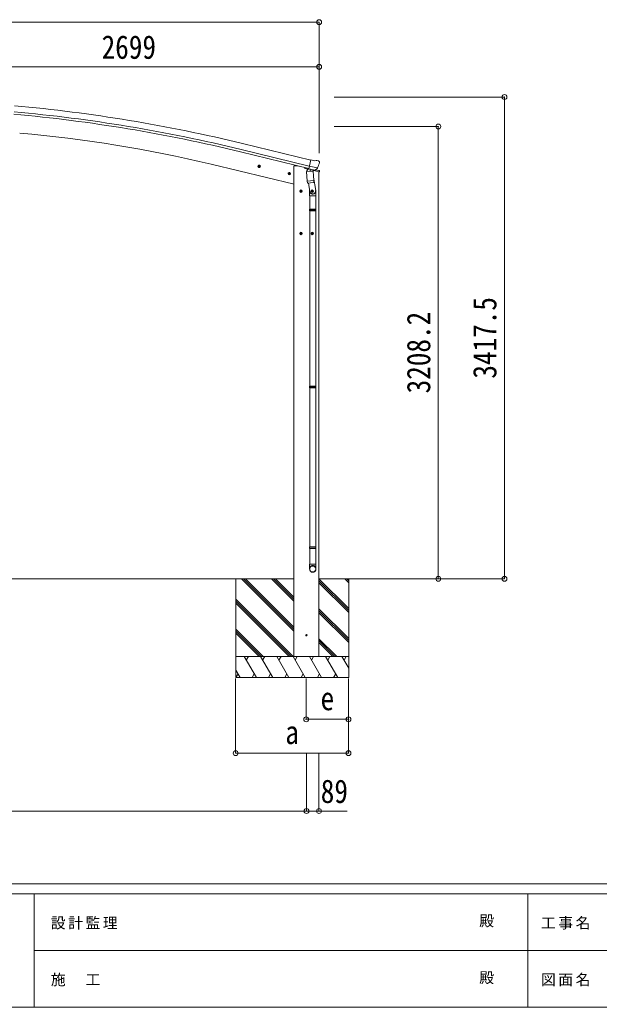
# Model space of a CAD drawing. Units: millimetres at full size, sheet at 1:35. Extents: x -9783 to 9892, y -6828 to 6752.
# Drawn here: x -4071 to 36, y -6828 to 177 of the extents above; entities that cross this region are included whole.
import ezdxf
from ezdxf.enums import TextEntityAlignment as Align

# ---------------------------------------------------------------- set-up
doc = ezdxf.new("R2010")
doc.units = ezdxf.units.MM
doc.header["$LTSCALE"] = 35
doc.header["$PDMODE"] = 32
doc.header["$PDSIZE"] = 35
for name, color, linetype, lineweight in [('0-0_0', 7, 'Continuous', 9), ('0-1_本体', 4, 'Continuous', 9), ('0-2_部品', 7, 'Continuous', 9), ('0-A_寸法', 6, 'Continuous', 9), ('F-0_240', 7, 'Continuous', 9)]:
    doc.layers.add(name, color=color, linetype=linetype, lineweight=lineweight)
doc.styles.add('ＭＳ ゴシック', font='')
doc.styles.get('ＭＳ ゴシック').set_extended_font_data('MS Gothic')

msp = doc.modelspace()

# ---------------------------------------------------------------- linework, layer by layer
at = {"layer": '0-0_0', "color": 6}
for p, q in [((-635.51, -3789.1), (-635.51, -371.6)), ((-1104.53, -580.9), (-1104.53, -3789.1))]:
    msp.add_line(p, q, dxfattribs=at)
at = {"layer": '0-0_0'}
for p, q in [((-2130.27, -3789.15), (-7184.26, -3789.15)), ((-2539.27, -3789.1), (-2539.27, -4489.1)), ((-2128.27, -4160.11), (-2499.28, -3789.1)), ((-2128.27, -4145.97), (-2485.14, -3789.1)), ((-2128.27, -4131.82), (-2471, -3789.1)), ((-2128.27, -3947.98), (-2287.15, -3789.1)), ((-2128.27, -3933.84), (-2273.01, -3789.1)), ((-2128.27, -3919.69), (-2258.87, -3789.1)), ((-1352.38, -3789.15), (-1950.27, -3789.15)), ((-1739.27, -4000.32), (-1950.27, -3789.33)), ((-1739.27, -4014.47), (-1950.27, -3803.47)), ((-1739.27, -4028.61), (-1950.27, -3817.61)), ((-1739.27, -3816.48), (-1766.65, -3789.1)), ((-1739.27, -3802.34), (-1752.51, -3789.1)), ((-1739.27, -3789.15), (-1739.27, -4489.1)), ((-2133.13, -4339.1), (-2539.27, -3932.96)), ((-2147.27, -4339.1), (-2539.27, -3947.1)), ((-2161.41, -4339.1), (-2539.27, -3961.24)), ((-1739.27, -4212.46), (-1950.27, -4001.46)), ((-1739.27, -4226.6), (-1950.27, -4015.6)), ((-1739.27, -4240.74), (-1950.27, -4029.74)), ((-2345.26, -4339.1), (-2539.27, -4145.09)), ((-2359.4, -4339.1), (-2539.27, -4159.23)), ((-2373.54, -4339.1), (-2539.27, -4173.37)), ((-1824.76, -4339.1), (-1950.27, -4213.59)), ((-1838.9, -4339.1), (-1950.27, -4227.73)), ((-1853.04, -4339.1), (-1950.27, -4241.87)), ((-2539.27, -4339.1), (-1739.27, -4339.1)), ((-2393.89, -4489.1), (-2480.49, -4339.1)), ((-2465.49, -4365.08), (-2450.49, -4339.1)), ((-2278.42, -4489.1), (-2365.02, -4339.1)), ((-2335.02, -4339.1), (-2350.02, -4365.08)), ((-2162.95, -4489.1), (-2249.55, -4339.1)), ((-2234.55, -4365.08), (-2219.55, -4339.1)), ((-2047.48, -4489.1), (-2134.08, -4339.1)), ((-2128.27, -4339.1), (-1950.27, -4339.1)), ((-2119.08, -4365.08), (-2104.08, -4339.1)), ((-1932.01, -4489.1), (-2018.61, -4339.1)), ((-2003.61, -4365.08), (-1988.61, -4339.1)), ((-1816.54, -4489.1), (-1903.14, -4339.1)), ((-1888.14, -4365.08), (-1873.13, -4339.1)), ((-1739.27, -4422.93), (-1787.67, -4339.1)), ((-1772.67, -4365.08), (-1757.67, -4339.1)), ((-2509.36, -4489.1), (-2539.27, -4437.29)), ((-2524.36, -4463.12), (-2539.27, -4488.95)), ((-2408.88, -4463.12), (-2423.88, -4489.1)), ((-2293.41, -4463.12), (-2308.41, -4489.1)), ((-2177.94, -4463.12), (-2192.94, -4489.1)), ((-2062.47, -4463.12), (-2077.47, -4489.1)), ((-1947, -4463.12), (-1962, -4489.1)), ((-1831.53, -4463.12), (-1846.53, -4489.1)), ((-1739.27, -4489.1), (-2539.27, -4489.1))]:
    msp.add_line(p, q, dxfattribs=at)
msp.add_circle((-2039.27, -4189.1), 5, dxfattribs=at)
at = {"layer": '0-1_本体'}
for p, q in [((-2022.75, -877.3), (-2505.8, -759.81)), ((-2018.82, -860.92), (-2501.83, -743.45)), ((-2008.74, -818.95), (-2491.62, -701.47)), ((-2715.35, -847.91), (-2127.3, -989.09)), ((-2128.27, -859.1), (-2128.27, -4339.1)), ((-2127.27, -859.1), (-2103.27, -859.1)), ((-2051.26, -871.58), (-2103.27, -859.1)), ((-1950.27, -4339.1), (-1950.27, -902.54))]:
    msp.add_line(p, q, dxfattribs=at)
for centre, radius, start, end in [((-5104.19, -11443.34), 11011.82, 76.33027, 84.83026), ((-5104.19, -11443.34), 11054.98, 76.33027, 84.83134), ((-5104.19, -11443.34), 10994.98, 76.33027, 84.83026), ((-4870.36, -9843.61), 9250.23, 76.52809, 85.04475)]:
    msp.add_arc(centre, radius, start, end, dxfattribs=at)
at = {"layer": '0-2_部品'}
for p, q in [((-1982.34, -823.21), (-2008.27, -816.99)), ((-1982.34, -823.21), (-1969.08, -820.52)), ((-1954.6, -823.7), (-1967.78, -820.54)), ((-1951.5, -825.95), (-1947.64, -832.25)), ((-1947.28, -834.53), (-1947.56, -835.68)), ((-2364.78, -865.33), (-2384.22, -860.66)), ((-2381.8, -861.25), (-2376.63, -855.8)), ((-2379.67, -868.44), (-2381.8, -861.25)), ((-2376.83, -872.72), (-2372.17, -853.27)), ((-2376.63, -855.8), (-2369.33, -857.55)), ((-2369.33, -857.55), (-2367.2, -864.75)), ((-2167.86, -912.61), (-2162.7, -907.16)), ((-2162.9, -924.08), (-2158.23, -904.64)), ((-2162.7, -907.16), (-2155.4, -908.91)), ((-2155.4, -908.91), (-2153.27, -916.11)), ((-2051.26, -870.36), (-2051.26, -874.11)), ((-2028.29, -883.57), (-2047.43, -878.97)), ((-2038.41, -900.39), (-1992.72, -897.19)), ((-2033.74, -967.23), (-2038.41, -900.39)), ((-2023.99, -878.62), (-2037.31, -893.94)), ((-2037.31, -893.94), (-2036.86, -900.28)), ((-2023.05, -878.56), (-2023.99, -878.62)), ((-2019.97, -881.03), (-2021.5, -880.66)), ((-1983.26, -889.84), (-2019.97, -881.03)), ((-1961.34, -874.83), (-2018.84, -861.03)), ((-2014.01, -882.85), (-2012.99, -897.46)), ((-1985.8, -891.85), (-2011.62, -898.28)), ((-1994.5, -894.01), (-1994.27, -897.3)), ((-1992.72, -897.19), (-1988.05, -964.03)), ((-1946.71, -903.16), (-1989.73, -892.83)), ((-1980.9, -890.31), (-1988.42, -888.51)), ((-1985.1, -890.07), (-1985.05, -890.81)), ((-1981.73, -890.21), (-1983.26, -889.84)), ((-1978.19, -889.74), (-1961.81, -875.25)), ((-1975.16, -887.07), (-1949.01, -893.35)), ((-1946.71, -896.26), (-1946.71, -903.16)), ((-2150.84, -916.69), (-2170.29, -912.02)), ((-2165.73, -919.8), (-2167.86, -912.61)), ((-2033.74, -967.23), (-1988.05, -964.03)), ((-2033.72, -967.22), (-2032.84, -979.92)), ((-1989.03, -978.64), (-2030.73, -981.55)), ((-1989.78, -939.26), (-1973.87, -1035.44)), ((-1987.19, -976.5), (-1988.06, -964.03)), ((-1987.58, -977.86), (-1987.58, -977.86)), ((-2088.27, -1039.34), (-2068.27, -1039.34)), ((-2084.77, -1035.59), (-2078.27, -1031.83)), ((-2078.27, -1049.34), (-2078.27, -1029.34)), ((-2078.27, -1031.83), (-2071.77, -1035.59)), ((-2071.77, -1043.09), (-2078.27, -1046.84)), ((-2071.77, -1035.59), (-2071.77, -1043.09)), ((-2025.3, -981.17), (-2014.57, -1044.76)), ((-2017.72, -1037.94), (-2017.72, -1072.6)), ((-2008.27, -1039.34), (-1988.27, -1039.34)), ((-2004.77, -1035.59), (-1998.27, -1031.83)), ((-1998.27, -1049.34), (-1998.27, -1029.34)), ((-1998.27, -1031.83), (-1991.77, -1035.59)), ((-1991.77, -1043.09), (-1998.27, -1046.84)), ((-1991.77, -1035.59), (-1991.77, -1043.09)), ((-1971.72, -1072.6), (-1971.72, -1038.24)), ((-2017.72, -1072.6), (-1971.72, -1072.6)), ((-2015.72, -1072.6), (-2015.72, -1166.6)), ((-1973.72, -1072.6), (-1973.72, -1166.6)), ((-2017.72, -1168.6), (-2016.72, -1166.6)), ((-2017.72, -1168.6), (-1971.72, -1168.6)), ((-2017.72, -1168.6), (-2017.72, -1176.6)), ((-2017.72, -1176.6), (-1971.72, -1176.6)), ((-2017.72, -1176.6), (-2016.72, -1178.6)), ((-2016.72, -1166.6), (-1972.72, -1166.6)), ((-2016.72, -1178.6), (-1972.72, -1178.6)), ((-2015.72, -1178.6), (-2015.72, -2422.78)), ((-1973.72, -1178.6), (-1973.72, -2422.78)), ((-1971.72, -1168.6), (-1972.72, -1166.6)), ((-2078.27, -1349.34), (-2078.27, -1329.34)), ((-1998.27, -1349.34), (-1998.27, -1329.34)), ((-2088.27, -1339.34), (-2068.27, -1339.34)), ((-2084.77, -1335.59), (-2078.27, -1331.83)), ((-2078.27, -1331.83), (-2071.77, -1335.59)), ((-2071.77, -1343.09), (-2078.27, -1346.84)), ((-2071.77, -1335.59), (-2071.77, -1343.09)), ((-2008.27, -1339.34), (-1988.27, -1339.34)), ((-2004.77, -1335.59), (-1998.27, -1331.83)), ((-1998.27, -1331.83), (-1991.77, -1335.59)), ((-1991.77, -1343.09), (-1998.27, -1346.84)), ((-1991.77, -1335.59), (-1991.77, -1343.09)), ((-2017.72, -2424.78), (-2016.72, -2422.78)), ((-2017.72, -2424.78), (-1971.72, -2424.78)), ((-2017.72, -2424.78), (-2017.72, -2432.78)), ((-2017.72, -2432.78), (-1971.72, -2432.78)), ((-2017.72, -2432.78), (-2016.72, -2434.78)), ((-2016.72, -2422.78), (-1972.72, -2422.78)), ((-2016.72, -2434.78), (-1972.72, -2434.78)), ((-2015.72, -2434.78), (-2015.72, -3562.97)), ((-1973.72, -2434.78), (-1973.72, -3562.97)), ((-1971.72, -2424.78), (-1972.72, -2422.78)), ((-2017.72, -3564.97), (-2016.72, -3562.97)), ((-2017.72, -3564.97), (-1971.72, -3564.97)), ((-2017.72, -3564.97), (-2017.72, -3572.97)), ((-2016.72, -3562.97), (-1972.72, -3562.97)), ((-1971.72, -3564.97), (-1972.72, -3562.97)), ((-2017.72, -3572.97), (-1971.72, -3572.97)), ((-2017.72, -3572.97), (-2016.72, -3574.97)), ((-2016.72, -3574.97), (-1972.72, -3574.97)), ((-2015.72, -3574.97), (-2015.72, -3684.97)), ((-1973.72, -3574.97), (-1973.72, -3684.97)), ((-2017.72, -3719.11), (-2017.72, -3684.97)), ((-2017.72, -3684.97), (-1971.72, -3684.97)), ((-1971.72, -3719.11), (-1971.72, -3684.97))]:
    msp.add_line(p, q, dxfattribs=at)
for points in [[(-2013.7, -882.44), (-2023.42, -880.1), (-2008.27, -816.99)], [(-2367.2, -864.75), (-2372.37, -870.19), (-2379.67, -868.44)], [(-2013.7, -882.44), (-2013.46, -882.59), (-1988.69, -888.53), (-1988.42, -888.51)], [(-1961.06, -874.26), (-1961.65, -875.1), (-1961.81, -875.25)], [(-2153.27, -916.11), (-2158.43, -921.56), (-2165.73, -919.8)], [(-2078.27, -1046.84), (-2084.77, -1043.09), (-2084.77, -1035.59)], [(-1998.27, -1046.84), (-2004.77, -1043.09), (-2004.77, -1035.59)], [(-1971.72, -1168.6), (-1971.72, -1176.6), (-1972.72, -1178.6)], [(-2078.27, -1346.84), (-2084.77, -1343.09), (-2084.77, -1335.59)], [(-1998.27, -1346.84), (-2004.77, -1343.09), (-2004.77, -1335.59)], [(-1971.72, -2424.78), (-1971.72, -2432.78), (-1972.72, -2434.78)], [(-1971.72, -3564.97), (-1971.72, -3572.97), (-1972.72, -3574.97)]]:
    msp.add_lwpolyline(points, dxfattribs=at)
for centre, radius in [((-2374.5, -863), 8.5), ((-2374.5, -863), 7.7), ((-2374.5, -863), 6.5), ((-2160.57, -914.36), 8.5), ((-2160.57, -914.36), 7.7), ((-2160.57, -914.36), 6.5), ((-2078.27, -1039.34), 8.5), ((-2078.27, -1039.34), 7.7), ((-2078.27, -1039.34), 6.5), ((-1998.27, -1039.34), 8.5), ((-1998.27, -1039.34), 7.7), ((-1998.27, -1039.34), 6.5), ((-2078.27, -1339.34), 8.5), ((-1998.27, -1339.34), 8.5), ((-2078.27, -1339.34), 7.7), ((-2078.27, -1339.34), 6.5), ((-1998.27, -1339.34), 7.7), ((-1998.27, -1339.34), 6.5)]:
    msp.add_circle(centre, radius, dxfattribs=at)
at = {"layer": '0-2_部品', "color": 4}
msp.add_circle((-2039.27, -4189.1), 4.5, dxfattribs=at)
at = {"layer": '0-2_部品'}
for centre, radius, start, end in [((-1968.48, -823.46), 3, 76.5, 101.5), ((-2144.36, -788.43), 202.4, 334.90875, 346.5), ((-1955.76, -828.56), 5, 31.5, 76.5), ((-2046.26, -874.11), 5, 180, 256.5), ((-2021.38, -880.17), 0.5, 221.23754, 256.5), ((-2014.61, -882.93), 0.604, 7.79405, 79.40158), ((-2011.97, -897.31), 1.03, 188.03431, 289.96103), ((-1986.05, -890.88), 1, 284, 4), ((-1984.6, -890.03), 0.5, 76.5, 184), ((-1981.62, -889.72), 0.5, 256.5, 291.76246), ((-1949.71, -896.26), 3, 0, 76.5), ((-2030.87, -979.56), 2, 190.53157, 274), ((-1989.17, -976.64), 2, 274, 322.59038), ((-1989.13, -976.67), 1.95, 322.52234, 4.95983), ((-2001.72, -1038.24), 30, 0, 2.54858)]:
    msp.add_arc(centre, radius, start, end, dxfattribs=at)
for centre, major_axis, ratio, start_param, end_param in [((-1950.2, -833.81), (1.57, -2.57), 0.99628, 0.7835347, 1.5707963), ((-1980.2, -887.39), (0.73, -2.92), 0.997631, 5.8041905, 5.8929484), ((-1980.23, -887.26), (-2.63, 3.16), 0.650902, 2.1145521, 2.1873627), ((-1980.17, -887.49), (0.73, -2.92), 0.997631, 5.965759, 6.7621801), ((-1994.72, -1037.94), (-23, 0), 0.996195, 6.0000678, 10.0103449), ((-1994.72, -1037.94), (-21, 0), 0.996195, 0.3319459, 3.3482706), ((-1994.72, -3717.37), (23, 0), 0.996195, 6.2831853, 9.424778), ((-1994.72, -3719.11), (23, 0), 0.996195, 6.2831853, 9.424778), ((-1994.72, -3719.11), (0, -23.43), 0.981806, 4.712389, 7.8539816)]:
    msp.add_ellipse(centre, major_axis=major_axis, ratio=ratio, start_param=start_param, end_param=end_param, dxfattribs=at)
msp.add_ellipse((-1994.72, -3719.11), major_axis=(-21, 0), ratio=0.996195, dxfattribs=at)
at = {"layer": '0-A_寸法'}
for p, q in [((-7363.26, 159.26), (-1949.27, 159.26)), ((-1949.27, 159.26), (-1949.27, -769.58)), ((-1949.27, -157.36), (-4648.27, -157.36)), ((-635.51, -371.6), (-1843.16, -371.6)), ((-1104.53, -580.9), (-1843.16, -580.9)), ((-1104.53, -3789.1), (-1433.35, -3789.1)), ((-635.51, -3789.1), (-1104.53, -3789.1)), ((-2541.02, -5025.46), (-2541.02, -4496.52)), ((-2041.27, -4785.48), (-2041.27, -4496.52)), ((-1741.02, -5025.46), (-1741.02, -4496.52)), ((-1741.02, -4785.48), (-1741.02, -4496.52)), ((-2041.27, -4785.48), (-1741.02, -4785.48)), ((-1741.02, -5025.46), (-2541.02, -5025.46)), ((-2039.27, -5436.3), (-2039.27, -5025.46)), ((-1950.27, -5436.3), (-1950.27, -5025.46)), ((-7273.26, -5436.3), (-2039.27, -5436.3)), ((-2039.27, -5436.3), (-1950.27, -5436.3)), ((-1950.27, -5436.3), (-1750.27, -5436.3))]:
    msp.add_line(p, q, dxfattribs=at)
for p in [(-1949.27, 159.26), (-1949.27, -157.36), (-635.51, -371.6), (-1104.53, -580.9), (-1104.53, -3789.1), (-635.51, -3789.1), (-2041.27, -4785.48), (-1741.02, -4785.48), (-2541.02, -5025.46), (-1741.02, -5025.46), (-2039.27, -5436.3), (-1950.27, -5436.3)]:
    msp.add_point(p, dxfattribs=at)
at = {"layer": 'F-0_240', "color": 5}
for p, q in [((-9783.03, -5953.1), (9396.97, -5953.1)), ((-9783.03, -6023.1), (6285.75, -6023.1)), ((-3969.25, -6023.1), (-3969.25, -6828.1)), ((-469.25, -6023.1), (-469.25, -6828.1)), ((-3969.25, -6425.6), (3205.75, -6425.6)), ((-9783.03, -6828.1), (9396.97, -6828.1))]:
    msp.add_line(p, q, dxfattribs=at)

# ---------------------------------------------------------------- texts
at = {"layer": '0-A_寸法', "color": 7, "style": 'ＭＳ ゴシック', "width": 0.85}
for s, p in [('2699', (-3491.27, -150.36)), ('e', (-1939.14, -4770.98)), ('a', (-2189.14, -5010.96)), ('89', (-1937.77, -5429.3))]:
    msp.add_text(s, height=166.8, dxfattribs=at).set_placement(p, align=Align.BOTTOM_LEFT)
for s, p in [('3417.5', (-642.51, -2369.1)), ('3208.2', (-1111.53, -2473.75))]:
    msp.add_text(s, height=166.8, rotation=90, dxfattribs=at).set_placement(p, align=Align.BOTTOM_LEFT)
at = {"layer": 'F-0_240', "style": 'ＭＳ ゴシック'}
for p in [(-814.24, -6276.85), (-814.24, -6679.35)]:
    msp.add_text('殿', height=76.98, dxfattribs=at).set_placement(p, align=Align.BOTTOM_LEFT)
at = {"layer": 'F-0_240', "char_height": 76.98, "attachment_point": 7, "style": 'ＭＳ ゴシック'}
for s, insert in [('\\T1.17;設計監理', (-3851.04, -6276.85)), ('\\T1.17;工事名', (-376.96, -6276.85)), ('\\T1.17;施\u3000工', (-3851.04, -6679.35)), ('\\T1.17;図面名', (-376.96, -6679.35))]:
    msp.add_mtext(s, dxfattribs=dict(at, insert=insert))

doc.saveas('drawing.dxf')
